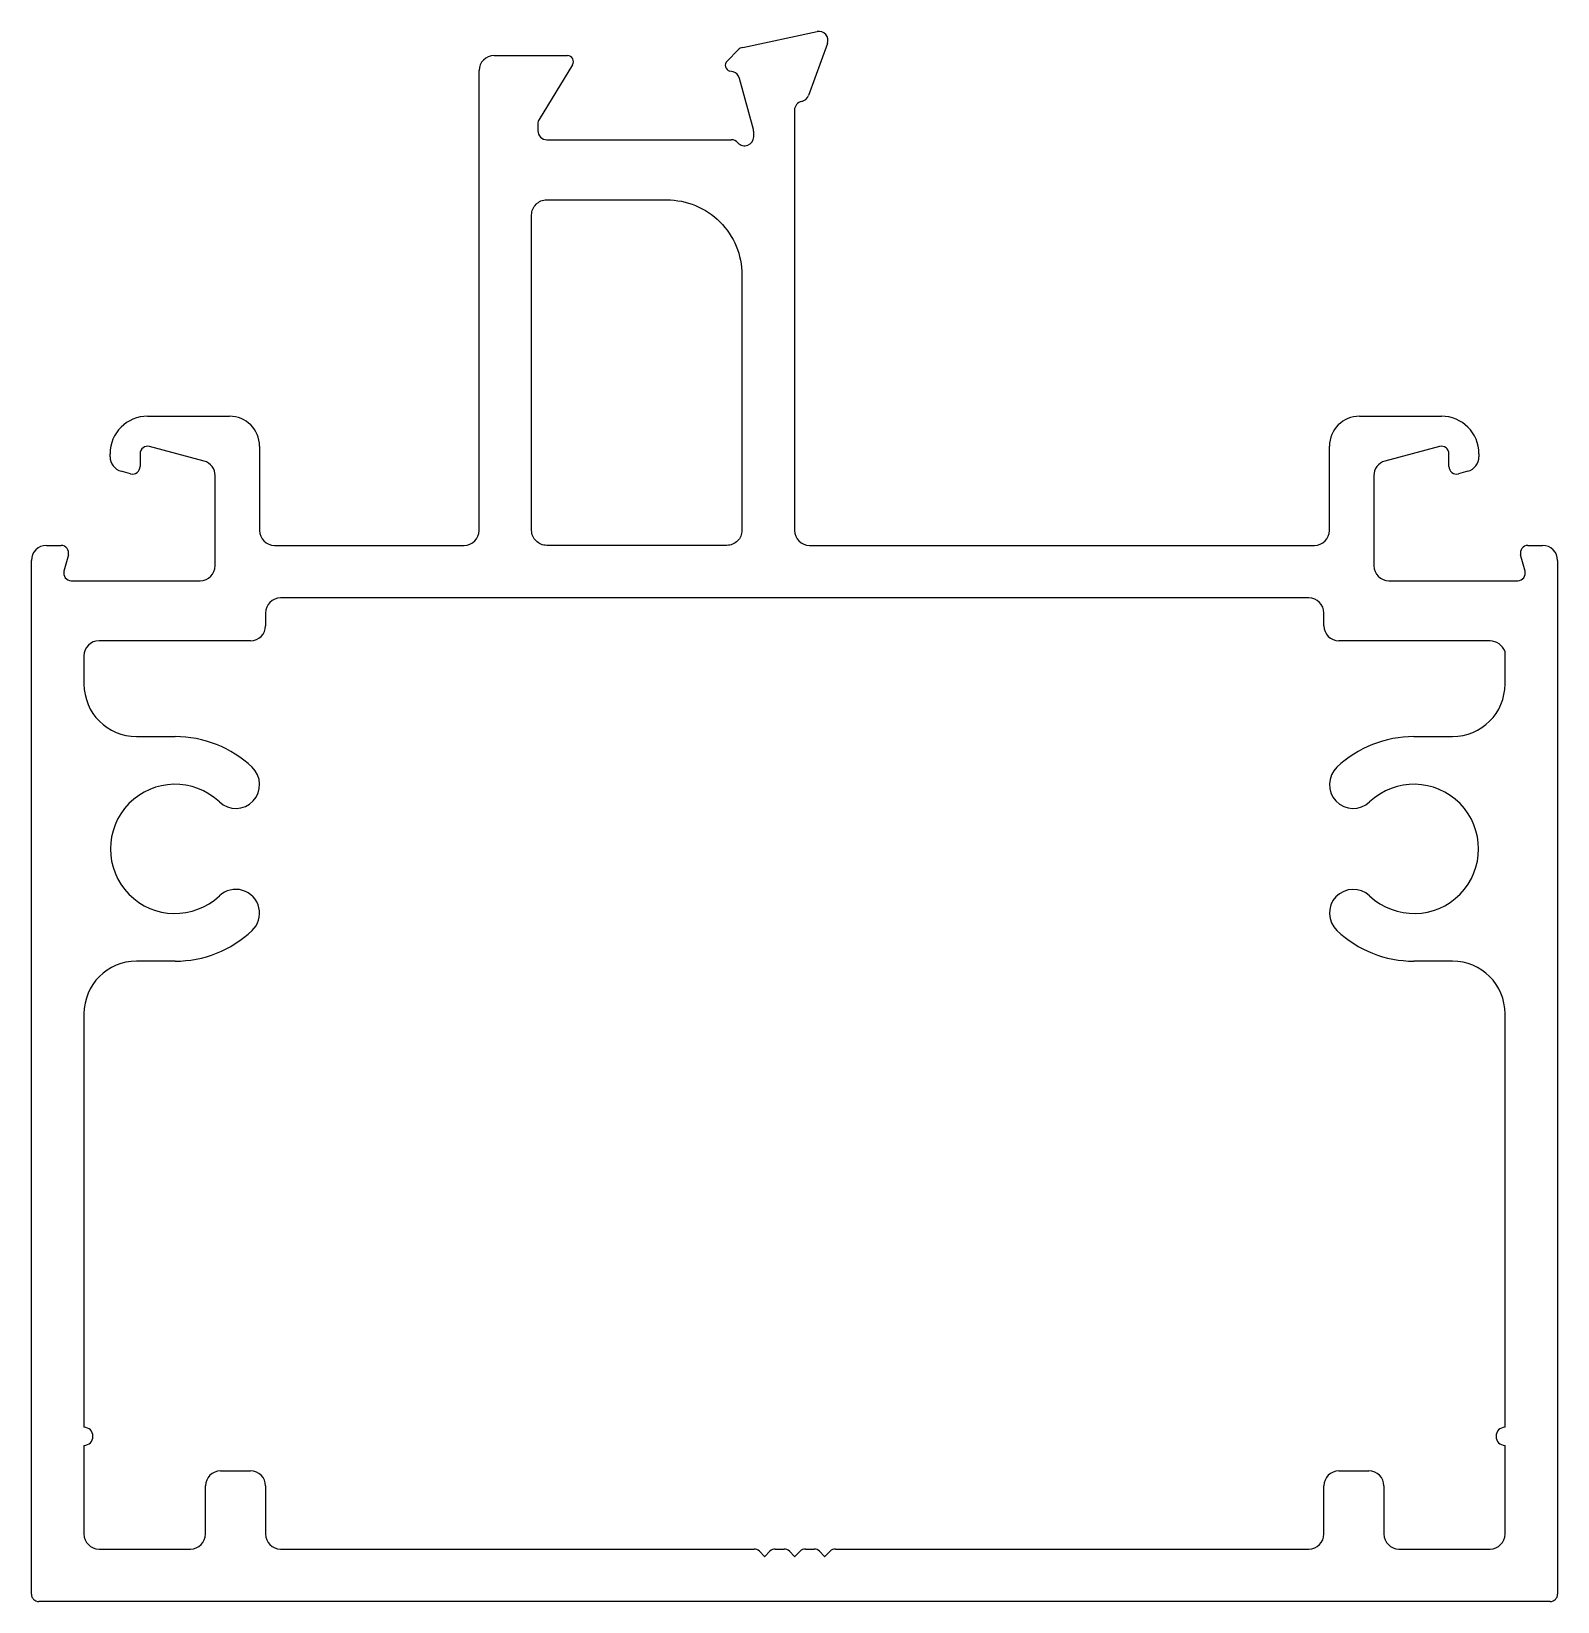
# Model space of a CAD drawing. Extents: x -25.4 to 25.4, y 6.7 to 59.
import ezdxf

# ---------------------------------------------------------------- set-up
doc = ezdxf.new("R2010")
doc.units = 0
doc.layers.get('0').update_dxf_attribs({"linetype": 'CONTINUOUS'})

msp = doc.modelspace()

# ---------------------------------------------------------------- linework, layer by layer
for p, q in [((-1.773, 58.42), (0.702, 58.946)), ((1.046, 58.551), (0.418, 56.816)), ((-10.048, 58.147), (-7.607, 58.147)), ((-2.293, 57.967), (-1.923, 58.339)), ((-10.548, 42.347), (-10.548, 57.647)), ((-7.436, 57.843), (-8.546, 56.025)), ((-2.09, 57.602), (-2.203, 57.632)), ((-1.418, 55.687), (-1.877, 57.39)), ((-0.049, 56.329), (-0.049, 42.347)), ((-8.59, 55.869), (-8.59, 55.647)), ((-1.407, 55.449), (-1.407, 55.609)), ((-8.29, 55.347), (-2.154, 55.347)), ((-21.582, 46.147), (-18.855, 46.147)), ((18.756, 46.147), (21.484, 46.147)), ((-19.703, 44.652), (-21.518, 45.138)), ((-17.855, 45.147), (-17.855, 42.347)), ((17.756, 42.347), (17.756, 45.147)), ((21.419, 45.138), (19.604, 44.652)), ((-22.832, 44.798), (-22.832, 44.897)), ((-21.832, 44.897), (-21.832, 44.473)), ((21.734, 44.473), (21.734, 44.897)), ((22.734, 44.897), (22.734, 44.798)), ((-22.147, 44.231), (-22.462, 44.315)), ((-19.332, 41.173), (-19.332, 44.169)), ((19.234, 44.169), (19.234, 41.173)), ((22.363, 44.315), (22.049, 44.231)), ((-24.949, 41.847), (-24.46, 41.847)), ((-17.355, 41.847), (-11.048, 41.847)), ((0.451, 41.847), (17.256, 41.847)), ((24.362, 41.847), (24.851, 41.847)), ((-25.449, 6.947), (-25.449, 41.347)), ((-24.219, 41.532), (-24.365, 40.988)), ((24.266, 40.988), (24.121, 41.532)), ((25.351, 41.347), (25.351, 6.947)), ((-24.123, 40.673), (-19.832, 40.673)), ((19.734, 40.673), (24.025, 40.673)), ((17.071, 40.097), (-17.154, 40.097)), ((-17.654, 39.597), (-17.654, 39.173)), ((17.571, 39.173), (17.571, 39.597)), ((-18.154, 38.673), (-23.199, 38.673)), ((23.101, 38.673), (18.071, 38.673)), ((-23.699, 38.173), (-23.699, 37.234)), ((23.601, 37.234), (23.601, 38.32)), ((-21.949, 35.484), (-20.669, 35.484)), ((20.571, 35.484), (21.851, 35.484)), ((-20.669, 28.009), (-21.949, 28.01)), ((21.851, 28.01), (20.571, 28.009)), ((-23.699, 26.26), (-23.699, 12.497)), ((23.601, 12.497), (23.601, 26.26)), ((-23.699, 11.897), (-23.699, 8.947)), ((23.601, 8.947), (23.601, 11.897)), ((-19.154, 11.047), (-18.154, 11.047)), ((18.071, 11.047), (19.071, 11.047)), ((-19.654, 8.947), (-19.654, 10.547)), ((-17.654, 10.547), (-17.654, 8.947)), ((17.571, 8.947), (17.571, 10.547)), ((19.571, 10.547), (19.571, 8.947)), ((-23.199, 8.447), (-20.154, 8.447)), ((-17.154, 8.447), (-1.395, 8.447)), ((-1.218, 8.374), (-1.047, 8.202)), ((-1.036, 8.202), (-0.865, 8.374)), ((-0.688, 8.447), (-0.395, 8.447)), ((-0.218, 8.374), (-0.047, 8.202)), ((-0.036, 8.202), (0.135, 8.374)), ((0.312, 8.447), (0.605, 8.447)), ((0.782, 8.374), (0.953, 8.202)), ((0.964, 8.202), (1.135, 8.374)), ((1.312, 8.447), (17.071, 8.447)), ((20.071, 8.447), (23.101, 8.447)), ((25.101, 6.697), (-25.199, 6.697))]:
    msp.add_line(p, q)
msp.add_lwpolyline([(-8.298, 41.847, -0.414214), (-8.798, 42.347), (-8.798, 52.847, -0.414214), (-8.298, 53.347), (-4.299, 53.347, -0.414214), (-1.799, 50.847), (-1.799, 42.347, -0.414214), (-2.299, 41.847)], format="xyb", close=True)
for centre, radius, start, end in [((0.764, 58.653), 0.3, 340.0969, 102), ((-10.048, 57.647), 0.5, 90, 180), ((-7.607, 57.947), 0.2, 328.6, 90), ((-1.71, 58.127), 0.3, 102, 135.0969), ((-2.152, 57.826), 0.2, 135.0969, 255.0969), ((-2.167, 57.312), 0.3, 15.0969, 75.0969), ((0.251, 56.33), 0.3, 101.0012, 180.0969), ((0.136, 56.919), 0.3, 281.0012, 340.0969), ((-8.29, 55.869), 0.3, 148.6, 180), ((-8.29, 55.647), 0.3, 180, 270), ((-1.707, 55.448), 0.3, 221.9073, 0.0969), ((-1.707, 55.609), 0.3, 0.0969, 15.0969), ((-2.154, 55.047), 0.3, 41.9073, 90.0969), ((-21.582, 44.897), 1.25, 90, 180), ((-18.855, 45.147), 1, 0, 90), ((18.756, 45.147), 1, 90, 180), ((21.484, 44.897), 1.25, 0, 90), ((-21.582, 44.897), 0.25, 75, 180), ((21.484, 44.897), 0.25, 0, 105), ((-22.332, 44.798), 0.5, 180, 255), ((-22.082, 44.473), 0.25, 255, 0), ((-19.832, 44.169), 0.5, 0, 75), ((19.734, 44.169), 0.5, 105, 180), ((21.984, 44.473), 0.25, 180, 285), ((22.234, 44.798), 0.5, 285, 0), ((-17.355, 42.347), 0.5, 180, 270), ((-11.048, 42.347), 0.5, 270, 0), ((0.451, 42.347), 0.5, 180, 270), ((17.256, 42.347), 0.5, 270, 0), ((-24.949, 41.347), 0.5, 90, 180), ((-24.46, 41.597), 0.25, 345, 90), ((24.362, 41.597), 0.25, 90, 195), ((24.851, 41.347), 0.5, 0, 90), ((-24.123, 40.923), 0.25, 165, 270), ((-19.832, 41.173), 0.5, 270, 0), ((19.734, 41.173), 0.5, 180, 270), ((24.025, 40.923), 0.25, 270, 15), ((-17.154, 39.597), 0.5, 90, 180), ((17.071, 39.597), 0.5, 0, 90), ((-23.199, 38.173), 0.5, 90, 180), ((-18.154, 39.173), 0.5, 270, 0), ((18.071, 39.173), 0.5, 180, 270), ((23.07, 38.1), 0.574, 22.508, 86.9691), ((-21.949, 37.234), 1.75, 180, 270), ((21.851, 37.234), 1.75, 270, 360), ((-20.669, 31.747), 3.737, 46.6427, 90), ((20.571, 31.747), 3.737, 90, 133.3573), ((-18.648, 33.887), 0.794, 226.6427, 46.6427), ((18.55, 33.887), 0.794, 133.3573, 313.3573), ((-20.669, 31.747), 2.15, 46.6427, 313.3573), ((20.571, 31.747), 2.15, 226.6427, 133.3573), ((-18.648, 29.606), 0.794, 313.3573, 133.3573), ((18.55, 29.606), 0.794, 46.6427, 226.6427), ((-20.669, 31.747), 3.737, 270, 313.3573), ((20.571, 31.747), 3.737, 226.6427, 270), ((-21.949, 26.26), 1.75, 90, 180), ((21.851, 26.26), 1.75, 360, 90), ((-23.699, 12.197), 0.3, 270, 90), ((23.601, 12.197), 0.3, 90.0002, 269.9998), ((-19.154, 10.547), 0.5, 90, 180), ((-18.154, 10.547), 0.5, 0, 90), ((18.071, 10.547), 0.5, 90, 180), ((19.071, 10.547), 0.5, 360, 90), ((-23.199, 8.947), 0.5, 180, 270), ((-20.154, 8.947), 0.5, 270, 0), ((-17.154, 8.947), 0.5, 180, 270), ((17.071, 8.947), 0.5, 270, 0), ((20.071, 8.947), 0.5, 180, 270), ((23.101, 8.947), 0.5, 270, 0), ((-1.395, 8.197), 0.25, 45, 90), ((-0.688, 8.197), 0.25, 90, 135), ((-0.395, 8.197), 0.25, 45, 90), ((0.312, 8.197), 0.25, 90, 135), ((0.605, 8.197), 0.25, 45, 90), ((1.312, 8.197), 0.25, 90, 135), ((-1.041, 8.208), 0.008, 225, 315), ((-0.041, 8.208), 0.008, 225, 315), ((0.958, 8.208), 0.008, 225, 315), ((-25.199, 6.947), 0.25, 180, 270), ((25.101, 6.947), 0.25, 270, 0)]:
    msp.add_arc(centre, radius, start, end)

doc.saveas('drawing.dxf')
